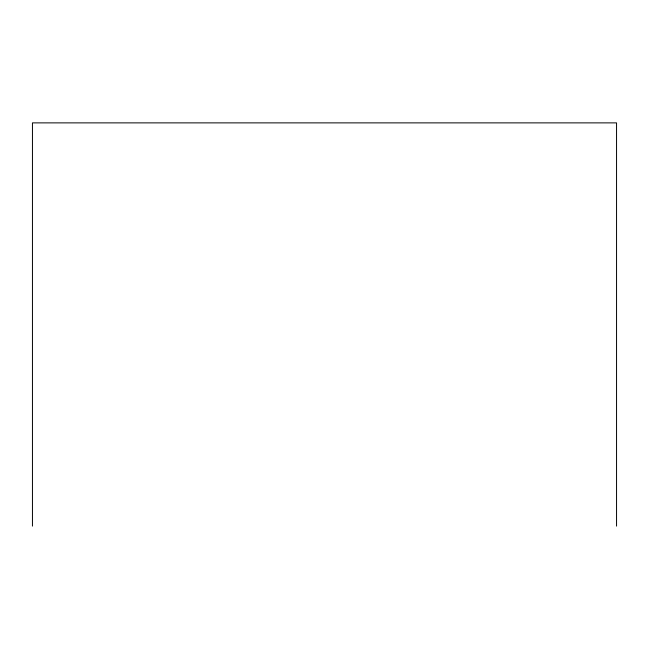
<?xml version="1.0" encoding="UTF-8"?>
<svg xmlns="http://www.w3.org/2000/svg" width="649" height="649" viewBox="0 0 649 649"><rect width="100%" height="100%" fill="white"/><g stroke="black" fill="none" stroke-linecap="round" stroke-linejoin="round"><path stroke-width="0.97" d="M616.55 526.12L616.55 122.88L32.45 122.88L32.45 526.12"/></g></svg>
